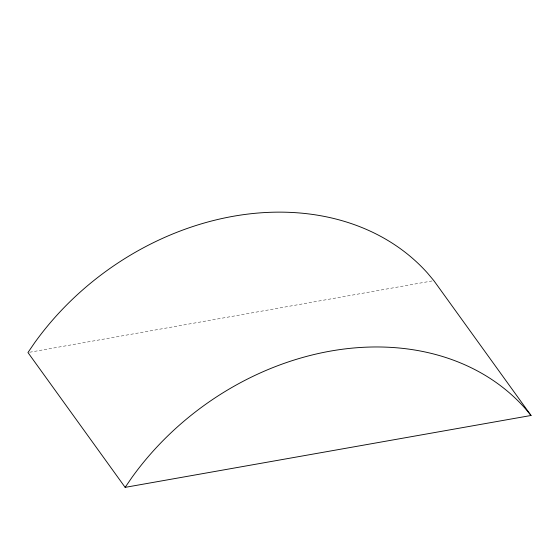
<?xml version="1.0" encoding="UTF-8"?>
<svg xmlns="http://www.w3.org/2000/svg" width="559" height="559" viewBox="0 0 559 559"><rect width="100%" height="100%" fill="white"/><g stroke="black" fill="none" stroke-linecap="round" stroke-linejoin="round"><path stroke-width="0.42" stroke-dasharray="2.79 2.1" d="M29.669 352.24L432.135 280.953"/><path stroke-width="0.84" d="M125.146 487.364L131.931 477.449A259.509 206.886 -35.8 0 1 524.691 407.888L531.05 415.477L125.146 487.364L27.95 352.54L34.735 342.625A259.509 206.886 -35.8 0 1 427.495 273.065L433.854 280.653L531.05 415.477"/></g></svg>
